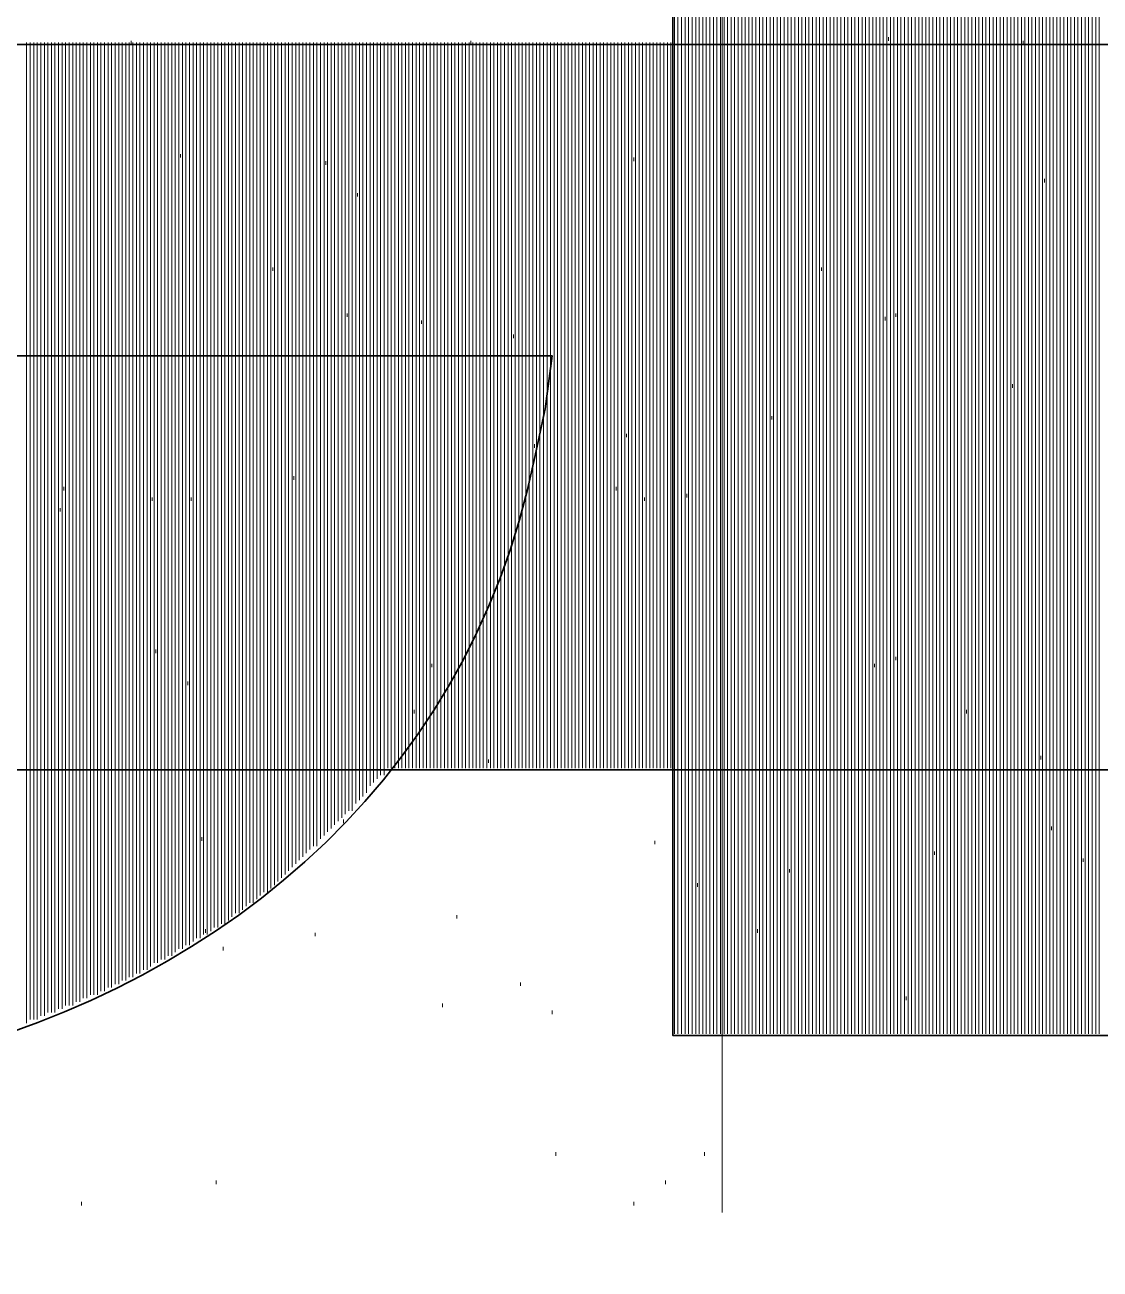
# Model space of a CAD drawing. Header units: inches. Extents: x 5 to 516, y -193 to 129.
# Drawn here: x 51.462 to 52.475, y -51.876 to -50.705 of the extents above; entities that cross this region are included whole.
import ezdxf

# ---------------------------------------------------------------- set-up
doc = ezdxf.new("R2010")
doc.units = ezdxf.units.IN
doc.header["$MEASUREMENT"] = 0
doc.layers.add('PDF4_Geometry', color=7, linetype='Continuous')

msp = doc.modelspace()

# ---------------------------------------------------------------- linework, layer by layer
at = {"layer": 'PDF4_Geometry', "lineweight": 35}
for points in [[(53.0154165, -49.6596492), (52.0720831, -49.6596492), (52.0720831, -51.656316), (52.9454165, -51.656316), (53.0087499, -51.656316), (53.0720832, -51.6529827)], [(51.9420885, -51.1129831), (51.9520885, -51.0663165), (51.9587551, -51.0163164), (51.4320885, -51.0163164), (51.4254218, -51.0496498), (51.4054218, -51.1163165)]]:
    msp.add_lwpolyline(points, dxfattribs=at)
at = {"layer": 'PDF4_Geometry', "lineweight": 15}
for points in [[(52.073753, -51.6546477), (52.073753, -49.6579809), (52.073753, -51.6546477)], [(52.0770828, -51.6546477), (52.0770828, -49.6579809), (52.0770828, -51.6546477)], [(52.0804194, -51.6546477), (52.0804194, -49.6579809), (52.0804194, -51.6546477)], [(52.0837492, -51.6546477), (52.0837492, -49.6579809), (52.0837492, -51.6546477)], [(52.0870858, -51.6546477), (52.0870858, -49.6579809), (52.0870858, -51.6546477)], [(52.0904224, -51.6546477), (52.0904224, -49.6579809), (52.0904224, -51.6546477)], [(52.0937522, -51.6546477), (52.0937522, -49.6579809), (52.0937522, -51.6546477)], [(52.097082, -51.6546477), (52.097082, -49.6579809), (52.097082, -51.6546477)], [(52.1004186, -51.6546477), (52.1004186, -49.6579809), (52.1004186, -51.6546477)], [(52.1037552, -51.6546477), (52.1037552, -49.6579809), (52.1037552, -51.6546477)], [(52.107085, -51.6546477), (52.107085, -49.6579809), (52.107085, -51.6546477)], [(52.1104148, -51.6546477), (52.1104148, -49.6579809), (52.1104148, -51.6546477)], [(52.1137514, -51.6546477), (52.1137514, -49.6579809), (52.1137514, -51.6546477)], [(52.117088, -51.6546477), (52.117088, -49.6579809), (52.117088, -51.6546477)], [(52.1204178, -51.6546477), (52.1204178, -49.6579809), (52.1204178, -51.6546477)], [(52.1237544, -51.6546477), (52.1237544, -49.6579809), (52.1237544, -51.6546477)], [(52.1270842, -51.6546477), (52.1270842, -49.6579809), (52.1270842, -51.6546477)], [(52.1304208, -51.6546477), (52.1304208, -49.6579809), (52.1304208, -51.6546477)], [(52.1337506, -51.6546477), (52.1337506, -49.6579809), (52.1337506, -51.6546477)], [(52.1370872, -51.6546477), (52.1370872, -49.6579809), (52.1370872, -51.6546477)], [(52.140417, -51.6546477), (52.140417, -49.6579809), (52.140417, -51.6546477)], [(52.1437536, -51.6546477), (52.1437536, -49.6579809), (52.1437536, -51.6546477)], [(52.1470834, -51.6546477), (52.1470834, -49.6579809), (52.1470834, -51.6546477)], [(52.15042, -51.6546477), (52.15042, -49.6579809), (52.15042, -51.6546477)], [(52.1537498, -51.6546477), (52.1537498, -49.6579809), (52.1537498, -51.6546477)], [(52.1570864, -51.6546477), (52.1570864, -49.6579809), (52.1570864, -51.6546477)], [(52.1604162, -51.6546477), (52.1604162, -49.6579809), (52.1604162, -51.6546477)], [(52.1637528, -51.6546477), (52.1637528, -49.6579809), (52.1637528, -51.6546477)], [(52.1670826, -51.6546477), (52.1670826, -49.6579809), (52.1670826, -51.6546477)], [(52.1704192, -51.6546477), (52.1704192, -49.6579809), (52.1704192, -51.6546477)], [(52.1737558, -51.6546477), (52.1737558, -49.6579809), (52.1737558, -51.6546477)], [(52.1770856, -51.6546477), (52.1770856, -49.6579809), (52.1770856, -51.6546477)], [(52.1804154, -51.6546477), (52.1804154, -49.6579809), (52.1804154, -51.6546477)], [(52.183752, -51.6546477), (52.183752, -49.6579809), (52.183752, -51.6546477)], [(52.1870885, -51.6546477), (52.1870885, -49.6579809), (52.1870885, -51.6546477)], [(52.1904184, -51.6546477), (52.1904184, -49.6579809), (52.1904184, -51.6546477)], [(52.1937482, -51.6546477), (52.1937482, -49.6579809), (52.1937482, -51.6546477)], [(52.1970848, -51.6546477), (52.1970848, -49.6579809), (52.1970848, -51.6546477)], [(52.2004213, -51.6546477), (52.2004213, -49.6579809), (52.2004213, -51.6546477)], [(52.2037511, -51.6546477), (52.2037511, -49.6579809), (52.2037511, -51.6546477)], [(52.2070877, -51.6546477), (52.2070877, -49.6579809), (52.2070877, -51.6546477)], [(52.2104175, -51.6546477), (52.2104175, -49.6579809), (52.2104175, -51.6546477)], [(52.2137541, -51.6546477), (52.2137541, -49.6579809), (52.2137541, -51.6546477)], [(52.2170839, -51.6546477), (52.2170839, -49.6579809), (52.2170839, -51.6546477)], [(52.2204205, -51.6546477), (52.2204205, -49.6579809), (52.2204205, -51.6546477)], [(52.2237503, -51.6546477), (52.2237503, -49.6579809), (52.2237503, -51.6546477)], [(52.2270869, -51.6546477), (52.2270869, -49.6579809), (52.2270869, -51.6546477)], [(52.2304167, -51.6546477), (52.2304167, -49.6579809), (52.2304167, -51.6546477)], [(52.2337533, -51.6546477), (52.2337533, -49.6579809), (52.2337533, -51.6546477)], [(52.2370831, -51.6546477), (52.2370831, -49.6579809), (52.2370831, -51.6546477)], [(52.2404197, -51.6546477), (52.2404197, -49.6579809), (52.2404197, -51.6546477)], [(52.2437495, -51.6546477), (52.2437495, -49.6579809), (52.2437495, -51.6546477)], [(52.2470861, -51.6546477), (52.2470861, -49.6579809), (52.2470861, -51.6546477)], [(52.2504159, -51.6546477), (52.2504159, -49.6579809), (52.2504159, -51.6546477)], [(52.2537525, -51.6546477), (52.2537525, -49.6579809), (52.2537525, -51.6546477)], [(52.2570891, -51.6546477), (52.2570891, -49.6579809), (52.2570891, -51.6546477)], [(52.2604189, -51.6546477), (52.2604189, -49.6579809), (52.2604189, -51.6546477)], [(52.2637487, -51.6546477), (52.2637487, -49.6579809), (52.2637487, -51.6546477)], [(52.2670853, -51.6546477), (52.2670853, -49.6579809), (52.2670853, -51.6546477)], [(52.2704219, -51.6546477), (52.2704219, -49.6579809), (52.2704219, -51.6546477)], [(52.2737517, -51.6546477), (52.2737517, -49.6579809), (52.2737517, -51.6546477)], [(52.2770815, -51.6546477), (52.2770815, -49.6579809), (52.2770815, -51.6546477)], [(52.2804181, -51.6546477), (52.2804181, -49.6579809), (52.2804181, -51.6546477)], [(52.2837547, -51.6546477), (52.2837547, -49.6579809), (52.2837547, -51.6546477)], [(52.2870845, -51.6546477), (52.2870845, -49.6579809), (52.2870845, -51.6546477)], [(52.2904211, -51.6546477), (52.2904211, -49.6579809), (52.2904211, -51.6546477)], [(52.2937509, -51.6546477), (52.2937509, -49.6579809), (52.2937509, -51.6546477)], [(52.2970875, -51.6546477), (52.2970875, -49.6579809), (52.2970875, -51.6546477)], [(52.3004173, -51.6546477), (52.3004173, -49.6579809), (52.3004173, -51.6546477)], [(52.3037539, -51.6546477), (52.3037539, -49.6579809), (52.3037539, -51.6546477)], [(52.3070837, -51.6546477), (52.3070837, -49.6579809), (52.3070837, -51.6546477)], [(52.3104203, -51.6546477), (52.3104203, -49.6579809), (52.3104203, -51.6546477)], [(52.3137501, -51.6546477), (52.3137501, -49.6579809), (52.3137501, -51.6546477)], [(52.3170867, -51.6546477), (52.3170867, -49.6579809), (52.3170867, -51.6546477)], [(52.3204165, -51.6546477), (52.3204165, -49.6579809), (52.3204165, -51.6546477)], [(52.3237531, -51.6546477), (52.3237531, -49.6579809), (52.3237531, -51.6546477)], [(52.3270829, -51.6546477), (52.3270829, -49.6579809), (52.3270829, -51.6546477)], [(52.3304195, -51.6546477), (52.3304195, -49.6579809), (52.3304195, -51.6546477)], [(52.3337493, -51.6546477), (52.3337493, -49.6579809), (52.3337493, -51.6546477)], [(52.3370858, -51.6546477), (52.3370858, -49.6579809), (52.3370858, -51.6546477)], [(52.3404224, -51.6546477), (52.3404224, -49.6579809), (52.3404224, -51.6546477)], [(52.3437522, -51.6546477), (52.3437522, -49.6579809), (52.3437522, -51.6546477)], [(52.3470821, -51.6546477), (52.3470821, -49.6579809), (52.3470821, -51.6546477)], [(52.3504186, -51.6546477), (52.3504186, -49.6579809), (52.3504186, -51.6546477)], [(52.3537552, -51.6546477), (52.3537552, -49.6579809), (52.3537552, -51.6546477)], [(52.357085, -51.6546477), (52.357085, -49.6579809), (52.357085, -51.6546477)], [(52.3604148, -51.6546477), (52.3604148, -49.6579809), (52.3604148, -51.6546477)], [(52.3637514, -51.6546477), (52.3637514, -49.6579809), (52.3637514, -51.6546477)], [(52.367088, -51.6546477), (52.367088, -49.6579809), (52.367088, -51.6546477)], [(52.3704178, -51.6546477), (52.3704178, -49.6579809), (52.3704178, -51.6546477)], [(52.3737544, -51.6546477), (52.3737544, -49.6579809), (52.3737544, -51.6546477)], [(52.3770842, -51.6546477), (52.3770842, -49.6579809), (52.3770842, -51.6546477)], [(52.3804208, -51.6546477), (52.3804208, -49.6579809), (52.3804208, -51.6546477)], [(52.3837506, -51.6546477), (52.3837506, -49.6579809), (52.3837506, -51.6546477)], [(52.3870872, -51.6546477), (52.3870872, -49.6579809), (52.3870872, -51.6546477)], [(52.390417, -51.6546477), (52.390417, -49.6579809), (52.390417, -51.6546477)], [(52.3937536, -51.6546477), (52.3937536, -49.6579809), (52.3937536, -51.6546477)], [(52.3970834, -51.6546477), (52.3970834, -49.6579809), (52.3970834, -51.6546477)], [(52.40042, -51.6546477), (52.40042, -49.6579809), (52.40042, -51.6546477)], [(52.4037498, -51.6546477), (52.4037498, -49.6579809), (52.4037498, -51.6546477)], [(52.4070864, -51.6546477), (52.4070864, -49.6579809), (52.4070864, -51.6546477)], [(52.4104162, -51.6546477), (52.4104162, -49.6579809), (52.4104162, -51.6546477)], [(52.4137528, -51.6546477), (52.4137528, -49.6579809), (52.4137528, -51.6546477)], [(52.4170826, -51.6546477), (52.4170826, -49.6579809), (52.4170826, -51.6546477)], [(52.4204192, -51.6546477), (52.4204192, -49.6579809), (52.4204192, -51.6546477)], [(52.4237558, -51.6546477), (52.4237558, -49.6579809), (52.4237558, -51.6546477)], [(52.4270856, -51.6546477), (52.4270856, -49.6579809), (52.4270856, -51.6546477)], [(52.4304154, -51.6546477), (52.4304154, -49.6579809), (52.4304154, -51.6546477)], [(52.433752, -51.6546477), (52.433752, -49.6579809), (52.433752, -51.6546477)], [(52.4370886, -51.6546477), (52.4370886, -49.6579809), (52.4370886, -51.6546477)], [(52.4404184, -51.6546477), (52.4404184, -49.6579809), (52.4404184, -51.6546477)], [(52.4437482, -51.6546477), (52.4437482, -49.6579809), (52.4437482, -51.6546477)], [(52.4470848, -51.6546477), (52.4470848, -49.6579809), (52.4470848, -51.6546477)], [(52.4504214, -51.6546477), (52.4504214, -49.6579809), (52.4504214, -51.6546477)], [(52.4537512, -51.6546477), (52.4537512, -49.6579809), (52.4537512, -51.6546477)], [(52.4570878, -51.6546477), (52.4570878, -49.6579809), (52.4570878, -51.6546477)], [(52.4604176, -51.6546477), (52.4604176, -49.6579809), (52.4604176, -51.6546477)], [(52.4637542, -51.6546477), (52.4637542, -49.6579809), (52.4637542, -51.6546477)], [(52.467084, -51.6546477), (52.467084, -49.6579809), (52.467084, -51.6546477)], [(52.4704205, -51.6546477), (52.4704205, -49.6579809), (52.4704205, -51.6546477)], [(52.4737504, -51.6546477), (52.4737504, -49.6579809), (52.4737504, -51.6546477)], [(51.4637541, -51.4046477), (51.4637541, -50.7213143), (51.4637541, -51.4046477)], [(51.4670839, -51.4046477), (51.4670839, -50.7213143), (51.4670839, -51.4046477)], [(51.4704205, -51.4046477), (51.4704205, -50.7213143), (51.4704205, -51.4046477)], [(51.4737503, -51.4046477), (51.4737503, -50.7213143), (51.4737503, -51.4046477)], [(51.4770869, -51.4046477), (51.4770869, -50.7213143), (51.4770869, -51.4046477)], [(51.4804167, -51.4046477), (51.4804167, -50.7213143), (51.4804167, -51.4046477)], [(51.4837533, -51.4046477), (51.4837533, -50.7213143), (51.4837533, -51.4046477)], [(51.4870831, -51.4046477), (51.4870831, -50.7213143), (51.4870831, -51.4046477)], [(51.4904197, -51.4046477), (51.4904197, -50.7213143), (51.4904197, -51.4046477)], [(51.4937495, -51.4046477), (51.4937495, -50.7213143), (51.4937495, -51.4046477)], [(51.4970861, -51.4046477), (51.4970861, -50.7213143), (51.4970861, -51.4046477)], [(51.5004159, -51.4046477), (51.5004159, -50.7213143), (51.5004159, -51.4046477)], [(51.5037524, -51.4046477), (51.5037524, -50.7213143), (51.5037524, -51.4046477)], [(51.507089, -51.4046477), (51.507089, -50.7213143), (51.507089, -51.4046477)], [(51.5104188, -51.4046477), (51.5104188, -50.7213143), (51.5104188, -51.4046477)], [(51.5137487, -51.4046477), (51.5137487, -50.7213143), (51.5137487, -51.4046477)], [(51.5170852, -51.4046477), (51.5170852, -50.7213143), (51.5170852, -51.4046477)], [(51.5204218, -51.4046477), (51.5204218, -50.7213143), (51.5204218, -51.4046477)], [(51.5237516, -51.4046477), (51.5237516, -50.7213143), (51.5237516, -51.4046477)], [(51.5270814, -51.4046477), (51.5270814, -50.7213143), (51.5270814, -51.4046477)], [(51.530418, -51.4046477), (51.530418, -50.7213143), (51.530418, -51.4046477)], [(51.5337546, -51.4046477), (51.5337546, -50.7213143), (51.5337546, -51.4046477)], [(51.5370844, -51.4046477), (51.5370844, -50.7213143), (51.5370844, -51.4046477)], [(51.540421, -51.4046477), (51.540421, -50.7213143), (51.540421, -51.4046477)], [(51.5437508, -51.4046477), (51.5437508, -50.7213143), (51.5437508, -51.4046477)], [(51.5470874, -51.4046477), (51.5470874, -50.7213143), (51.5470874, -51.4046477)], [(51.5504172, -51.4046477), (51.5504172, -50.7213143), (51.5504172, -51.4046477)], [(51.5537538, -51.4046477), (51.5537538, -50.7213143), (51.5537538, -51.4046477)], [(51.5570836, -51.4046477), (51.5570836, -50.7213143), (51.5570836, -51.4046477)], [(51.5604202, -51.4046477), (51.5604202, -50.7213143), (51.5604202, -51.4046477)], [(51.56375, -51.4046477), (51.56375, -50.7213143), (51.56375, -51.4046477)], [(51.5670866, -51.4046477), (51.5670866, -50.7213143), (51.5670866, -51.4046477)], [(51.5704164, -51.4046477), (51.5704164, -50.7213143), (51.5704164, -51.4046477)], [(51.573753, -51.4046477), (51.573753, -50.7213143), (51.573753, -51.4046477)], [(51.5770828, -51.4046477), (51.5770828, -50.7213143), (51.5770828, -51.4046477)], [(51.5804194, -51.4046477), (51.5804194, -50.7213143), (51.5804194, -51.4046477)], [(51.5837492, -51.4046477), (51.5837492, -50.7213143), (51.5837492, -51.4046477)], [(51.5870858, -51.4046477), (51.5870858, -50.7213143), (51.5870858, -51.4046477)], [(51.5904224, -51.4046477), (51.5904224, -50.7213143), (51.5904224, -51.4046477)], [(51.5937522, -51.4046477), (51.5937522, -50.7213143), (51.5937522, -51.4046477)], [(51.597082, -51.4046477), (51.597082, -50.7213143), (51.597082, -51.4046477)], [(51.6004186, -51.4046477), (51.6004186, -50.7213143), (51.6004186, -51.4046477)], [(51.6037552, -51.4046477), (51.6037552, -50.7213143), (51.6037552, -51.4046477)], [(51.607085, -51.4046477), (51.607085, -50.7213143), (51.607085, -51.4046477)], [(51.6104148, -51.4046477), (51.6104148, -50.7213143), (51.6104148, -51.4046477)], [(51.6137514, -51.4046477), (51.6137514, -50.7213143), (51.6137514, -51.4046477)], [(51.617088, -51.4046477), (51.617088, -50.7213143), (51.617088, -51.4046477)], [(51.6204178, -51.4046477), (51.6204178, -50.7213143), (51.6204178, -51.4046477)], [(51.6237544, -51.4046477), (51.6237544, -50.7213143), (51.6237544, -51.4046477)], [(51.6270842, -51.4046477), (51.6270842, -50.7213143), (51.6270842, -51.4046477)], [(51.6304208, -51.4046477), (51.6304208, -50.7213143), (51.6304208, -51.4046477)], [(51.6337506, -51.4046477), (51.6337506, -50.7213143), (51.6337506, -51.4046477)], [(51.6370871, -51.4046477), (51.6370871, -50.7213143), (51.6370871, -51.4046477)], [(51.640417, -51.4046477), (51.640417, -50.7213143), (51.640417, -51.4046477)], [(51.6437535, -51.4046477), (51.6437535, -50.7213143), (51.6437535, -51.4046477)], [(51.6470834, -51.4046477), (51.6470834, -50.7213143), (51.6470834, -51.4046477)], [(51.6504199, -51.4046477), (51.6504199, -50.7213143), (51.6504199, -51.4046477)], [(51.6537497, -51.4046477), (51.6537497, -50.7213143), (51.6537497, -51.4046477)], [(51.6570863, -51.4046477), (51.6570863, -50.7213143), (51.6570863, -51.4046477)], [(51.6604161, -51.4046477), (51.6604161, -50.7213143), (51.6604161, -51.4046477)], [(51.6637527, -51.4046477), (51.6637527, -50.7213143), (51.6637527, -51.4046477)], [(51.6670825, -51.4046477), (51.6670825, -50.7213143), (51.6670825, -51.4046477)], [(51.6704191, -51.4046477), (51.6704191, -50.7213143), (51.6704191, -51.4046477)], [(51.6737557, -51.4046477), (51.6737557, -50.7213143), (51.6737557, -51.4046477)], [(51.6770855, -51.4046477), (51.6770855, -50.7213143), (51.6770855, -51.4046477)], [(51.6804153, -51.4046477), (51.6804153, -50.7213143), (51.6804153, -51.4046477)], [(51.6837519, -51.4046477), (51.6837519, -50.7213143), (51.6837519, -51.4046477)], [(51.6870885, -51.4046477), (51.6870885, -50.7213143), (51.6870885, -51.4046477)], [(51.6904183, -51.4046477), (51.6904183, -50.7213143), (51.6904183, -51.4046477)], [(51.6937481, -51.4046477), (51.6937481, -50.7213143), (51.6937481, -51.4046477)], [(51.6970847, -51.4046477), (51.6970847, -50.7213143), (51.6970847, -51.4046477)], [(51.7004213, -51.4046477), (51.7004213, -50.7213143), (51.7004213, -51.4046477)], [(51.7037511, -51.4046477), (51.7037511, -50.7213143), (51.7037511, -51.4046477)], [(51.7070877, -51.4046477), (51.7070877, -50.7213143), (51.7070877, -51.4046477)], [(51.7104175, -51.4046477), (51.7104175, -50.7213143), (51.7104175, -51.4046477)], [(51.7137541, -51.4046477), (51.7137541, -50.7213143), (51.7137541, -51.4046477)], [(51.7170839, -51.4046477), (51.7170839, -50.7213143), (51.7170839, -51.4046477)], [(51.7204205, -51.4046477), (51.7204205, -50.7213143), (51.7204205, -51.4046477)], [(51.7237503, -51.4046477), (51.7237503, -50.7213143), (51.7237503, -51.4046477)], [(51.7270869, -51.4046477), (51.7270869, -50.7213143), (51.7270869, -51.4046477)], [(51.7304167, -51.4046477), (51.7304167, -50.7213143), (51.7304167, -51.4046477)], [(51.7337533, -51.4046477), (51.7337533, -50.7213143), (51.7337533, -51.4046477)], [(51.7370831, -51.4046477), (51.7370831, -50.7213143), (51.7370831, -51.4046477)], [(51.7404197, -51.4046477), (51.7404197, -50.7213143), (51.7404197, -51.4046477)], [(51.7437495, -51.4046477), (51.7437495, -50.7213143), (51.7437495, -51.4046477)], [(51.7470861, -51.4046477), (51.7470861, -50.7213143), (51.7470861, -51.4046477)], [(51.7504159, -51.4046477), (51.7504159, -50.7213143), (51.7504159, -51.4046477)], [(51.7537525, -51.4046477), (51.7537525, -50.7213143), (51.7537525, -51.4046477)], [(51.7570891, -51.4046477), (51.7570891, -50.7213143), (51.7570891, -51.4046477)], [(51.7604189, -51.4046477), (51.7604189, -50.7213143), (51.7604189, -51.4046477)], [(51.7637487, -51.4046477), (51.7637487, -50.7213143), (51.7637487, -51.4046477)], [(51.7670853, -51.4046477), (51.7670853, -50.7213143), (51.7670853, -51.4046477)], [(51.7704218, -51.4046477), (51.7704218, -50.7213143), (51.7704218, -51.4046477)], [(51.7737517, -51.4046477), (51.7737517, -50.7213143), (51.7737517, -51.4046477)], [(51.7770815, -51.4046477), (51.7770815, -50.7213143), (51.7770815, -51.4046477)], [(51.7804181, -51.4046477), (51.7804181, -50.7213143), (51.7804181, -51.4046477)], [(51.7837546, -51.4046477), (51.7837546, -50.7213143), (51.7837546, -51.4046477)], [(51.7870844, -51.4046477), (51.7870844, -50.7213143), (51.7870844, -51.4046477)], [(51.790421, -51.4046477), (51.790421, -50.7213143), (51.790421, -51.4046477)], [(51.7937508, -51.4046477), (51.7937508, -50.7213143), (51.7937508, -51.4046477)], [(51.7970874, -51.4046477), (51.7970874, -50.7213143), (51.7970874, -51.4046477)], [(51.8004172, -51.4046477), (51.8004172, -50.7213143), (51.8004172, -51.4046477)], [(51.8037538, -51.4046477), (51.8037538, -50.7213143), (51.8037538, -51.4046477)], [(51.8070836, -51.4046477), (51.8070836, -50.7213143), (51.8070836, -51.4046477)], [(51.8104202, -51.4046477), (51.8104202, -50.7213143), (51.8104202, -51.4046477)], [(51.81375, -51.4046477), (51.81375, -50.7213143), (51.81375, -51.4046477)], [(51.8170866, -51.4046477), (51.8170866, -50.7213143), (51.8170866, -51.4046477)], [(51.8204164, -51.4046477), (51.8204164, -50.7213143), (51.8204164, -51.4046477)], [(51.823753, -51.4046477), (51.823753, -50.7213143), (51.823753, -51.4046477)], [(51.8270828, -51.4046477), (51.8270828, -50.7213143), (51.8270828, -51.4046477)], [(51.8304194, -51.4046477), (51.8304194, -50.7213143), (51.8304194, -51.4046477)], [(51.8337492, -51.4046477), (51.8337492, -50.7213143), (51.8337492, -51.4046477)], [(51.8370858, -51.4046477), (51.8370858, -50.7213143), (51.8370858, -51.4046477)], [(51.8404224, -51.4046477), (51.8404224, -50.7213143), (51.8404224, -51.4046477)], [(51.8437522, -51.4046477), (51.8437522, -50.7213143), (51.8437522, -51.4046477)], [(51.847082, -51.4046477), (51.847082, -50.7213143), (51.847082, -51.4046477)], [(51.8504186, -51.4046477), (51.8504186, -50.7213143), (51.8504186, -51.4046477)], [(51.8537552, -51.4046477), (51.8537552, -50.7213143), (51.8537552, -51.4046477)], [(51.857085, -51.4046477), (51.857085, -50.7213143), (51.857085, -51.4046477)], [(51.8604148, -51.4046477), (51.8604148, -50.7213143), (51.8604148, -51.4046477)], [(51.8637514, -51.4046477), (51.8637514, -50.7213143), (51.8637514, -51.4046477)], [(51.867088, -51.4046477), (51.867088, -50.7213143), (51.867088, -51.4046477)], [(51.8704178, -51.4046477), (51.8704178, -50.7213143), (51.8704178, -51.4046477)], [(51.8737544, -51.4046477), (51.8737544, -50.7213143), (51.8737544, -51.4046477)], [(51.8770842, -51.4046477), (51.8770842, -50.7213143), (51.8770842, -51.4046477)], [(51.8804208, -51.4046477), (51.8804208, -50.7213143), (51.8804208, -51.4046477)], [(51.8837506, -51.4046477), (51.8837506, -50.7213143), (51.8837506, -51.4046477)], [(51.8870872, -51.4046477), (51.8870872, -50.7213143), (51.8870872, -51.4046477)], [(51.890417, -51.4046477), (51.890417, -50.7213143), (51.890417, -51.4046477)], [(51.8937536, -51.4046477), (51.8937536, -50.7213143), (51.8937536, -51.4046477)], [(51.8970834, -51.4046477), (51.8970834, -50.7213143), (51.8970834, -51.4046477)], [(51.90042, -51.4046477), (51.90042, -50.7213143), (51.90042, -51.4046477)], [(51.9037498, -51.4046477), (51.9037498, -50.7213143), (51.9037498, -51.4046477)], [(51.9070864, -51.4046477), (51.9070864, -50.7213143), (51.9070864, -51.4046477)], [(51.9104162, -51.4046477), (51.9104162, -50.7213143), (51.9104162, -51.4046477)], [(51.9137528, -51.4046477), (51.9137528, -50.7213143), (51.9137528, -51.4046477)], [(51.9170826, -51.4046477), (51.9170826, -50.7213143), (51.9170826, -51.4046477)], [(51.9204191, -51.4046477), (51.9204191, -50.7213143), (51.9204191, -51.4046477)], [(51.9237557, -51.4046477), (51.9237557, -50.7213143), (51.9237557, -51.4046477)], [(51.9270855, -51.4046477), (51.9270855, -50.7213143), (51.9270855, -51.4046477)], [(51.9304154, -51.4046477), (51.9304154, -50.7213143), (51.9304154, -51.4046477)], [(51.9337519, -51.4046477), (51.9337519, -50.7213143), (51.9337519, -51.4046477)], [(51.9370885, -51.4046477), (51.9370885, -50.7213143), (51.9370885, -51.4046477)], [(51.9404183, -51.4046477), (51.9404183, -50.7213143), (51.9404183, -51.4046477)], [(51.9437481, -51.4046477), (51.9437481, -50.7213143), (51.9437481, -51.4046477)], [(51.9470847, -51.4046477), (51.9470847, -50.7213143), (51.9470847, -51.4046477)], [(51.9504213, -51.4046477), (51.9504213, -50.7213143), (51.9504213, -51.4046477)], [(51.9537511, -51.4046477), (51.9537511, -50.7213143), (51.9537511, -51.4046477)], [(51.9570877, -51.4046477), (51.9570877, -50.7213143), (51.9570877, -51.4046477)], [(51.9604175, -51.4046477), (51.9604175, -50.7213143), (51.9604175, -51.4046477)], [(51.9637541, -51.4046477), (51.9637541, -50.7213143), (51.9637541, -51.4046477)], [(51.9670839, -51.4046477), (51.9670839, -50.7213143), (51.9670839, -51.4046477)], [(51.9704205, -51.4046477), (51.9704205, -50.7213143), (51.9704205, -51.4046477)], [(51.9737503, -51.4046477), (51.9737503, -50.7213143), (51.9737503, -51.4046477)], [(51.9770869, -51.4046477), (51.9770869, -50.7213143), (51.9770869, -51.4046477)], [(51.9804167, -51.4046477), (51.9804167, -50.7213143), (51.9804167, -51.4046477)], [(51.9837533, -51.4046477), (51.9837533, -50.7213143), (51.9837533, -51.4046477)], [(51.9870831, -51.4046477), (51.9870831, -50.7213143), (51.9870831, -51.4046477)], [(51.9904197, -51.4046477), (51.9904197, -50.7213143), (51.9904197, -51.4046477)], [(51.9937495, -51.4046477), (51.9937495, -50.7213143), (51.9937495, -51.4046477)], [(51.9970861, -51.4046477), (51.9970861, -50.7213143), (51.9970861, -51.4046477)], [(52.0004159, -51.4046477), (52.0004159, -50.7213143), (52.0004159, -51.4046477)], [(52.0037525, -51.4046477), (52.0037525, -50.7213143), (52.0037525, -51.4046477)], [(52.0070891, -51.4046477), (52.0070891, -50.7213143), (52.0070891, -51.4046477)], [(52.0104189, -51.4046477), (52.0104189, -50.7213143), (52.0104189, -51.4046477)], [(52.0137487, -51.4046477), (52.0137487, -50.7213143), (52.0137487, -51.4046477)], [(52.0170853, -51.4046477), (52.0170853, -50.7213143), (52.0170853, -51.4046477)], [(52.0204219, -51.4046477), (52.0204219, -50.7213143), (52.0204219, -51.4046477)], [(52.0237517, -51.4046477), (52.0237517, -50.7213143), (52.0237517, -51.4046477)], [(52.0270815, -51.4046477), (52.0270815, -50.7213143), (52.0270815, -51.4046477)], [(52.0304181, -51.4046477), (52.0304181, -50.7213143), (52.0304181, -51.4046477)], [(52.0337547, -51.4046477), (52.0337547, -50.7213143), (52.0337547, -51.4046477)], [(52.0370845, -51.4046477), (52.0370845, -50.7213143), (52.0370845, -51.4046477)], [(52.0404211, -51.4046477), (52.0404211, -50.7213143), (52.0404211, -51.4046477)], [(52.0437509, -51.4046477), (52.0437509, -50.7213143), (52.0437509, -51.4046477)], [(52.0470875, -51.4046477), (52.0470875, -50.7213143), (52.0470875, -51.4046477)], [(52.0504173, -51.4046477), (52.0504173, -50.7213143), (52.0504173, -51.4046477)], [(52.0537538, -51.4046477), (52.0537538, -50.7213143), (52.0537538, -51.4046477)], [(52.0570837, -51.4046477), (52.0570837, -50.7213143), (52.0570837, -51.4046477)], [(52.0604202, -51.4046477), (52.0604202, -50.7213143), (52.0604202, -51.4046477)], [(52.0637501, -51.4046477), (52.0637501, -50.7213143), (52.0637501, -51.4046477)], [(52.0670866, -51.4046477), (52.0670866, -50.7213143), (52.0670866, -51.4046477)], [(52.0704164, -51.4046477), (52.0704164, -50.7213143), (52.0704164, -51.4046477)], [(52.073753, -51.4046477), (52.073753, -50.7213143), (52.073753, -51.4046477)], [(52.0770828, -51.4046477), (52.0770828, -50.7213143), (52.0770828, -51.4046477)], [(52.0804194, -51.4046477), (52.0804194, -50.7213143), (52.0804194, -51.4046477)], [(52.0837492, -51.4046477), (52.0837492, -50.7213143), (52.0837492, -51.4046477)], [(52.0870858, -51.4046477), (52.0870858, -50.7213143), (52.0870858, -51.4046477)], [(52.0904224, -51.4046477), (52.0904224, -50.7213143), (52.0904224, -51.4046477)], [(52.0937522, -51.4046477), (52.0937522, -50.7213143), (52.0937522, -51.4046477)], [(52.097082, -51.4046477), (52.097082, -50.7213143), (52.097082, -51.4046477)], [(52.1004186, -51.4046477), (52.1004186, -50.7213143), (52.1004186, -51.4046477)], [(52.1037552, -51.4046477), (52.1037552, -50.7213143), (52.1037552, -51.4046477)], [(52.107085, -51.4046477), (52.107085, -50.7213143), (52.107085, -51.4046477)], [(52.1104148, -51.4046477), (52.1104148, -50.7213143), (52.1104148, -51.4046477)], [(52.1137514, -51.4046477), (52.1137514, -50.7213143), (52.1137514, -51.4046477)], [(52.117088, -51.4046477), (52.117088, -50.7213143), (52.117088, -51.4046477)], [(52.1204178, -51.4046477), (52.1204178, -50.7213143), (52.1204178, -51.4046477)], [(52.1237544, -51.4046477), (52.1237544, -50.7213143), (52.1237544, -51.4046477)], [(52.1270842, -51.4046477), (52.1270842, -50.7213143), (52.1270842, -51.4046477)], [(52.1304208, -51.4046477), (52.1304208, -50.7213143), (52.1304208, -51.4046477)], [(52.1337506, -51.4046477), (52.1337506, -50.7213143), (52.1337506, -51.4046477)], [(52.1370872, -51.4046477), (52.1370872, -50.7213143), (52.1370872, -51.4046477)], [(52.140417, -51.4046477), (52.140417, -50.7213143), (52.140417, -51.4046477)], [(52.1437536, -51.4046477), (52.1437536, -50.7213143), (52.1437536, -51.4046477)], [(52.1470834, -51.4046477), (52.1470834, -50.7213143), (52.1470834, -51.4046477)], [(52.15042, -51.4046477), (52.15042, -50.7213143), (52.15042, -51.4046477)], [(52.1537498, -51.4046477), (52.1537498, -50.7213143), (52.1537498, -51.4046477)], [(52.1570864, -51.4046477), (52.1570864, -50.7213143), (52.1570864, -51.4046477)], [(52.1604162, -51.4046477), (52.1604162, -50.7213143), (52.1604162, -51.4046477)], [(52.1637528, -51.4046477), (52.1637528, -50.7213143), (52.1637528, -51.4046477)], [(52.1670826, -51.4046477), (52.1670826, -50.7213143), (52.1670826, -51.4046477)], [(52.1704192, -51.4046477), (52.1704192, -50.7213143), (52.1704192, -51.4046477)], [(52.1737558, -51.4046477), (52.1737558, -50.7213143), (52.1737558, -51.4046477)], [(52.1770856, -51.4046477), (52.1770856, -50.7213143), (52.1770856, -51.4046477)], [(52.1804154, -51.4046477), (52.1804154, -50.7213143), (52.1804154, -51.4046477)], [(52.183752, -51.4046477), (52.183752, -50.7213143), (52.183752, -51.4046477)], [(52.1870885, -51.4046477), (52.1870885, -50.7213143), (52.1870885, -51.4046477)], [(52.1904184, -51.4046477), (52.1904184, -50.7213143), (52.1904184, -51.4046477)], [(52.1937482, -51.4046477), (52.1937482, -50.7213143), (52.1937482, -51.4046477)], [(52.1970848, -51.4046477), (52.1970848, -50.7213143), (52.1970848, -51.4046477)], [(52.2004213, -51.4046477), (52.2004213, -50.7213143), (52.2004213, -51.4046477)], [(52.2037511, -51.4046477), (52.2037511, -50.7213143), (52.2037511, -51.4046477)], [(52.2070877, -51.4046477), (52.2070877, -50.7213143), (52.2070877, -51.4046477)], [(52.2104175, -51.4046477), (52.2104175, -50.7213143), (52.2104175, -51.4046477)], [(52.2137541, -51.4046477), (52.2137541, -50.7213143), (52.2137541, -51.4046477)], [(52.2170839, -51.4046477), (52.2170839, -50.7213143), (52.2170839, -51.4046477)], [(52.2204205, -51.4046477), (52.2204205, -50.7213143), (52.2204205, -51.4046477)], [(52.2237503, -51.4046477), (52.2237503, -50.7213143), (52.2237503, -51.4046477)], [(52.2270869, -51.4046477), (52.2270869, -50.7213143), (52.2270869, -51.4046477)], [(52.2304167, -51.4046477), (52.2304167, -50.7213143), (52.2304167, -51.4046477)], [(52.2337533, -51.4046477), (52.2337533, -50.7213143), (52.2337533, -51.4046477)], [(52.2370831, -51.4046477), (52.2370831, -50.7213143), (52.2370831, -51.4046477)], [(52.2404197, -51.4046477), (52.2404197, -50.7213143), (52.2404197, -51.4046477)], [(52.2437495, -51.4046477), (52.2437495, -50.7213143), (52.2437495, -51.4046477)], [(52.2470861, -51.4046477), (52.2470861, -50.7213143), (52.2470861, -51.4046477)], [(52.2504159, -51.4046477), (52.2504159, -50.7213143), (52.2504159, -51.4046477)], [(52.2537525, -51.4046477), (52.2537525, -50.7213143), (52.2537525, -51.4046477)], [(52.2570891, -51.4046477), (52.2570891, -50.7213143), (52.2570891, -51.4046477)], [(52.2604189, -51.4046477), (52.2604189, -50.7213143), (52.2604189, -51.4046477)], [(52.2637487, -51.4046477), (52.2637487, -50.7213143), (52.2637487, -51.4046477)], [(52.2670853, -51.4046477), (52.2670853, -50.7213143), (52.2670853, -51.4046477)], [(52.2704219, -51.4046477), (52.2704219, -50.7213143), (52.2704219, -51.4046477)], [(52.2737517, -51.4046477), (52.2737517, -50.7213143), (52.2737517, -51.4046477)], [(52.2770815, -51.4046477), (52.2770815, -50.7213143), (52.2770815, -51.4046477)], [(52.2804181, -51.4046477), (52.2804181, -50.7213143), (52.2804181, -51.4046477)], [(52.2837547, -51.4046477), (52.2837547, -50.7213143), (52.2837547, -51.4046477)], [(52.2870845, -51.4046477), (52.2870845, -50.7213143), (52.2870845, -51.4046477)], [(52.2904211, -51.4046477), (52.2904211, -50.7213143), (52.2904211, -51.4046477)], [(52.2937509, -51.4046477), (52.2937509, -50.7213143), (52.2937509, -51.4046477)], [(52.2970875, -51.4046477), (52.2970875, -50.7213143), (52.2970875, -51.4046477)], [(52.3004173, -51.4046477), (52.3004173, -50.7213143), (52.3004173, -51.4046477)], [(52.3037539, -51.4046477), (52.3037539, -50.7213143), (52.3037539, -51.4046477)], [(52.3070837, -51.4046477), (52.3070837, -50.7213143), (52.3070837, -51.4046477)], [(52.3104203, -51.4046477), (52.3104203, -50.7213143), (52.3104203, -51.4046477)], [(52.3137501, -51.4046477), (52.3137501, -50.7213143), (52.3137501, -51.4046477)], [(52.3170867, -51.4046477), (52.3170867, -50.7213143), (52.3170867, -51.4046477)], [(52.3204165, -51.4046477), (52.3204165, -50.7213143), (52.3204165, -51.4046477)], [(52.3237531, -51.4046477), (52.3237531, -50.7213143), (52.3237531, -51.4046477)], [(52.3270829, -51.4046477), (52.3270829, -50.7213143), (52.3270829, -51.4046477)], [(52.3304195, -51.4046477), (52.3304195, -50.7213143), (52.3304195, -51.4046477)], [(52.3337493, -51.4046477), (52.3337493, -50.7213143), (52.3337493, -51.4046477)], [(52.3370858, -51.4046477), (52.3370858, -50.7213143), (52.3370858, -51.4046477)], [(52.3404224, -51.4046477), (52.3404224, -50.7213143), (52.3404224, -51.4046477)], [(52.3437522, -51.4046477), (52.3437522, -50.7213143), (52.3437522, -51.4046477)], [(52.3470821, -51.4046477), (52.3470821, -50.7213143), (52.3470821, -51.4046477)], [(52.3504186, -51.4046477), (52.3504186, -50.7213143), (52.3504186, -51.4046477)], [(52.3537552, -51.4046477), (52.3537552, -50.7213143), (52.3537552, -51.4046477)], [(52.357085, -51.4046477), (52.357085, -50.7213143), (52.357085, -51.4046477)], [(52.3604148, -51.4046477), (52.3604148, -50.7213143), (52.3604148, -51.4046477)], [(52.3637514, -51.4046477), (52.3637514, -50.7213143), (52.3637514, -51.4046477)], [(52.367088, -51.4046477), (52.367088, -50.7213143), (52.367088, -51.4046477)], [(52.3704178, -51.4046477), (52.3704178, -50.7213143), (52.3704178, -51.4046477)], [(52.3737544, -51.4046477), (52.3737544, -50.7213143), (52.3737544, -51.4046477)], [(52.3770842, -51.4046477), (52.3770842, -50.7213143), (52.3770842, -51.4046477)], [(52.3804208, -51.4046477), (52.3804208, -50.7213143), (52.3804208, -51.4046477)], [(52.3837506, -51.4046477), (52.3837506, -50.7213143), (52.3837506, -51.4046477)], [(52.3870872, -51.4046477), (52.3870872, -50.7213143), (52.3870872, -51.4046477)], [(52.390417, -51.4046477), (52.390417, -50.7213143), (52.390417, -51.4046477)], [(52.3937536, -51.4046477), (52.3937536, -50.7213143), (52.3937536, -51.4046477)], [(52.3970834, -51.4046477), (52.3970834, -50.7213143), (52.3970834, -51.4046477)], [(52.40042, -51.4046477), (52.40042, -50.7213143), (52.40042, -51.4046477)], [(52.4037498, -51.4046477), (52.4037498, -50.7213143), (52.4037498, -51.4046477)], [(52.4070864, -51.4046477), (52.4070864, -50.7213143), (52.4070864, -51.4046477)], [(52.4104162, -51.4046477), (52.4104162, -50.7213143), (52.4104162, -51.4046477)], [(52.4137528, -51.4046477), (52.4137528, -50.7213143), (52.4137528, -51.4046477)], [(52.4170826, -51.4046477), (52.4170826, -50.7213143), (52.4170826, -51.4046477)], [(52.4204192, -51.4046477), (52.4204192, -50.7213143), (52.4204192, -51.4046477)], [(52.4237558, -51.4046477), (52.4237558, -50.7213143), (52.4237558, -51.4046477)], [(52.4270856, -51.4046477), (52.4270856, -50.7213143), (52.4270856, -51.4046477)], [(52.4304154, -51.4046477), (52.4304154, -50.7213143), (52.4304154, -51.4046477)], [(52.433752, -51.4046477), (52.433752, -50.7213143), (52.433752, -51.4046477)], [(52.4370886, -51.4046477), (52.4370886, -50.7213143), (52.4370886, -51.4046477)], [(52.4404184, -51.4046477), (52.4404184, -50.7213143), (52.4404184, -51.4046477)], [(52.4437482, -51.4046477), (52.4437482, -50.7213143), (52.4437482, -51.4046477)], [(52.4470848, -51.4046477), (52.4470848, -50.7213143), (52.4470848, -51.4046477)], [(52.4504214, -51.4046477), (52.4504214, -50.7213143), (52.4504214, -51.4046477)], [(52.4537512, -51.4046477), (52.4537512, -50.7213143), (52.4537512, -51.4046477)], [(52.4570878, -51.4046477), (52.4570878, -50.7213143), (52.4570878, -51.4046477)], [(52.4604176, -51.4046477), (52.4604176, -50.7213143), (52.4604176, -51.4046477)], [(52.4637542, -51.4046477), (52.4637542, -50.7213143), (52.4637542, -51.4046477)], [(52.467084, -51.4046477), (52.467084, -50.7213143), (52.467084, -51.4046477)], [(52.4704205, -51.4046477), (52.4704205, -50.7213143), (52.4704205, -51.4046477)], [(52.4737504, -51.4046477), (52.4737504, -50.7213143), (52.4737504, -51.4046477)], [(51.4637541, -51.6446515), (51.4637541, -51.0113181), (51.4637541, -51.6446515)], [(51.4670839, -51.6413149), (51.4670839, -51.0113149), (51.4670839, -51.6413149)], [(51.4704205, -51.6413149), (51.4704205, -51.0113149), (51.4704205, -51.6413149)], [(51.4737503, -51.6413149), (51.4737503, -51.0113149), (51.4737503, -51.6413149)], [(51.4770869, -51.6379783), (51.4770869, -51.0113116), (51.4770869, -51.6379783)], [(51.4804167, -51.6379783), (51.4804167, -51.0113116), (51.4804167, -51.6379783)], [(51.4837533, -51.6346485), (51.4837533, -51.0113151), (51.4837533, -51.6346485)], [(51.4870831, -51.6346485), (51.4870831, -51.0113151), (51.4870831, -51.6346485)], [(51.4904197, -51.6346485), (51.4904197, -51.0113151), (51.4904197, -51.6346485)], [(51.4937495, -51.6313119), (51.4937495, -51.0113119), (51.4937495, -51.6313119)], [(51.4970861, -51.6313119), (51.4970861, -51.0113119), (51.4970861, -51.6313119)], [(51.5004159, -51.6279821), (51.5004159, -51.0113154), (51.5004159, -51.6279821)], [(51.5037524, -51.6279821), (51.5037524, -51.0113154), (51.5037524, -51.6279821)], [(51.507089, -51.6279821), (51.507089, -51.0113154), (51.507089, -51.6279821)], [(51.5104188, -51.6246455), (51.5104188, -51.0113121), (51.5104188, -51.6246455)], [(51.5137487, -51.6246455), (51.5137487, -51.0113121), (51.5137487, -51.6246455)], [(51.5170852, -51.6213157), (51.5170852, -51.0113157), (51.5170852, -51.6213157)], [(51.5204218, -51.6213157), (51.5204218, -51.0113157), (51.5204218, -51.6213157)], [(51.5237516, -51.6179791), (51.5237516, -51.0113124), (51.5237516, -51.6179791)], [(51.5270814, -51.6179791), (51.5270814, -51.0113124), (51.5270814, -51.6179791)], [(51.530418, -51.6179791), (51.530418, -51.0113124), (51.530418, -51.6179791)], [(51.5337546, -51.6146493), (51.5337546, -51.0113159), (51.5337546, -51.6146493)], [(51.5370844, -51.6146493), (51.5370844, -51.0113159), (51.5370844, -51.6146493)], [(51.540421, -51.6113127), (51.540421, -51.0113127), (51.540421, -51.6113127)], [(51.5437508, -51.6113127), (51.5437508, -51.0113127), (51.5437508, -51.6113127)], [(51.5470874, -51.6079829), (51.5470874, -51.0113162), (51.5470874, -51.6079829)], [(51.5504172, -51.6079829), (51.5504172, -51.0113162), (51.5504172, -51.6079829)], [(51.5537538, -51.6046463), (51.5537538, -51.011313), (51.5537538, -51.6046463)], [(51.5570836, -51.6046463), (51.5570836, -51.011313), (51.5570836, -51.6046463)], [(51.5604202, -51.6013165), (51.5604202, -51.0113165), (51.5604202, -51.6013165)], [(51.56375, -51.6013165), (51.56375, -51.0113165), (51.56375, -51.6013165)], [(51.5670866, -51.5979799), (51.5670866, -51.0113132), (51.5670866, -51.5979799)], [(51.5704164, -51.5979799), (51.5704164, -51.0113132), (51.5704164, -51.5979799)], [(51.573753, -51.5946501), (51.573753, -51.0113168), (51.573753, -51.5946501)], [(51.5770828, -51.5946501), (51.5770828, -51.0113168), (51.5770828, -51.5946501)], [(51.5804194, -51.5913136), (51.5804194, -51.0113135), (51.5804194, -51.5913136)], [(51.5837492, -51.5879837), (51.5837492, -51.011317), (51.5837492, -51.5879837)], [(51.5870858, -51.5879837), (51.5870858, -51.011317), (51.5870858, -51.5879837)], [(51.5904224, -51.5846472), (51.5904224, -51.0113138), (51.5904224, -51.5846472)], [(51.5937522, -51.5846472), (51.5937522, -51.0113138), (51.5937522, -51.5846472)], [(51.597082, -51.5813106), (51.597082, -51.0113105), (51.597082, -51.5813106)], [(51.6004186, -51.5813106), (51.6004186, -51.0113105), (51.6004186, -51.5813106)], [(51.6037552, -51.5779808), (51.6037552, -51.011314), (51.6037552, -51.5779808)], [(51.607085, -51.574651), (51.607085, -51.0113176), (51.607085, -51.574651)], [(51.6104148, -51.574651), (51.6104148, -51.0113176), (51.6104148, -51.574651)], [(51.6137514, -51.5713144), (51.6137514, -51.0113143), (51.6137514, -51.5713144)], [(51.617088, -51.5713144), (51.617088, -51.0113143), (51.617088, -51.5713144)], [(51.6204178, -51.5679778), (51.6204178, -51.0113111), (51.6204178, -51.5679778)], [(51.6237544, -51.564648), (51.6237544, -51.0113146), (51.6237544, -51.564648)], [(51.6270842, -51.564648), (51.6270842, -51.0113146), (51.6270842, -51.564648)], [(51.6304208, -51.5613182), (51.6304208, -51.0113181), (51.6304208, -51.5613182)], [(51.6337506, -51.5613182), (51.6337506, -51.0113181), (51.6337506, -51.5613182)], [(51.6370871, -51.5579816), (51.6370871, -51.0113149), (51.6370871, -51.5579816)], [(51.640417, -51.554645), (51.640417, -51.0113116), (51.640417, -51.554645)], [(51.6437535, -51.554645), (51.6437535, -51.0113116), (51.6437535, -51.554645)], [(51.6470834, -51.5513152), (51.6470834, -51.0113151), (51.6470834, -51.5513152)], [(51.6504199, -51.5513152), (51.6504199, -51.0113151), (51.6504199, -51.5513152)], [(51.6537497, -51.5479786), (51.6537497, -51.0113119), (51.6537497, -51.5479786)], [(51.6570863, -51.5446488), (51.6570863, -51.0113154), (51.6570863, -51.5446488)], [(51.6604161, -51.5413122), (51.6604161, -51.0113121), (51.6604161, -51.5413122)], [(51.6637527, -51.5413122), (51.6637527, -51.0113121), (51.6637527, -51.5413122)], [(51.6670825, -51.5379824), (51.6670825, -51.0113157), (51.6670825, -51.5379824)], [(51.6704191, -51.5346458), (51.6704191, -51.0113124), (51.6704191, -51.5346458)], [(51.6737557, -51.531316), (51.6737557, -51.0113159), (51.6737557, -51.531316)], [(51.6770855, -51.531316), (51.6770855, -51.0113159), (51.6770855, -51.531316)], [(51.6804153, -51.5279794), (51.6804153, -51.0113127), (51.6804153, -51.5279794)], [(51.6837519, -51.5246496), (51.6837519, -51.0113162), (51.6837519, -51.5246496)], [(51.6870885, -51.521313), (51.6870885, -51.011313), (51.6870885, -51.521313)], [(51.6904183, -51.521313), (51.6904183, -51.011313), (51.6904183, -51.521313)], [(51.6937481, -51.5179832), (51.6937481, -51.0113165), (51.6937481, -51.5179832)], [(51.6970847, -51.5146466), (51.6970847, -51.0113132), (51.6970847, -51.5146466)], [(51.7004213, -51.5113168), (51.7004213, -51.0113168), (51.7004213, -51.5113168)], [(51.7037511, -51.5079802), (51.7037511, -51.0113135), (51.7037511, -51.5079802)], [(51.7070877, -51.5046504), (51.7070877, -51.011317), (51.7070877, -51.5046504)], [(51.7104175, -51.5013138), (51.7104175, -51.0113138), (51.7104175, -51.5013138)], [(51.7137541, -51.4979772), (51.7137541, -51.0113105), (51.7137541, -51.4979772)], [(51.7170839, -51.4946474), (51.7170839, -51.011314), (51.7170839, -51.4946474)], [(51.7204205, -51.4913176), (51.7204205, -51.0113176), (51.7204205, -51.4913176)], [(51.7237503, -51.487981), (51.7237503, -51.0113143), (51.7237503, -51.487981)], [(51.7270869, -51.4846444), (51.7270869, -51.0113111), (51.7270869, -51.4846444)], [(51.7304167, -51.4813146), (51.7304167, -51.0113146), (51.7304167, -51.4813146)], [(51.7337533, -51.4779848), (51.7337533, -51.0113181), (51.7337533, -51.4779848)], [(51.7370831, -51.4779848), (51.7370831, -51.0113181), (51.7370831, -51.4779848)], [(51.7404197, -51.4713116), (51.7404197, -51.0113116), (51.7404197, -51.4713116)], [(51.7437495, -51.4679818), (51.7437495, -51.0113151), (51.7437495, -51.4679818)], [(51.7470861, -51.4646452), (51.7470861, -51.0113119), (51.7470861, -51.4646452)], [(51.7504159, -51.4613154), (51.7504159, -51.0113154), (51.7504159, -51.4613154)], [(51.7537525, -51.4579789), (51.7537525, -51.0113121), (51.7537525, -51.4579789)], [(51.7570891, -51.454649), (51.7570891, -51.0113157), (51.7570891, -51.454649)], [(51.7604189, -51.4513125), (51.7604189, -51.0113124), (51.7604189, -51.4513125)], [(51.7637487, -51.4479826), (51.7637487, -51.0113159), (51.7637487, -51.4479826)], [(51.7670853, -51.4446461), (51.7670853, -51.0113127), (51.7670853, -51.4446461)], [(51.7704218, -51.4446461), (51.7704218, -51.0113127), (51.7704218, -51.4446461)], [(51.7737517, -51.4379797), (51.7737517, -51.011313), (51.7737517, -51.4379797)], [(51.7770815, -51.4346499), (51.7770815, -51.0113165), (51.7770815, -51.4346499)], [(51.7804181, -51.4313133), (51.7804181, -51.0113132), (51.7804181, -51.4313133)], [(51.7837546, -51.4279835), (51.7837546, -51.0113168), (51.7837546, -51.4279835)], [(51.7870844, -51.4213171), (51.7870844, -51.011317), (51.7870844, -51.4213171)], [(51.790421, -51.4179805), (51.790421, -51.0113138), (51.790421, -51.4179805)], [(51.7937508, -51.4146439), (51.7937508, -51.0113105), (51.7937508, -51.4146439)], [(51.7970874, -51.4113141), (51.7970874, -51.011314), (51.7970874, -51.4113141)], [(51.8004172, -51.4113141), (51.8004172, -51.011314), (51.8004172, -51.4113141)], [(51.8037538, -51.4046477), (51.8037538, -51.0113143), (51.8037538, -51.4046477)], [(51.8070836, -51.3979813), (51.8070836, -51.0113146), (51.8070836, -51.3979813)], [(51.8104202, -51.3946515), (51.8104202, -51.0113181), (51.8104202, -51.3946515)], [(51.81375, -51.3913149), (51.81375, -51.0113149), (51.81375, -51.3913149)], [(51.8170866, -51.3846485), (51.8170866, -51.0113151), (51.8170866, -51.3846485)], [(51.8204164, -51.3813119), (51.8204164, -51.0113119), (51.8204164, -51.3813119)], [(51.823753, -51.3746455), (51.823753, -51.0113121), (51.823753, -51.3746455)], [(51.8270828, -51.3746455), (51.8270828, -51.0113121), (51.8270828, -51.3746455)], [(51.8304194, -51.3679791), (51.8304194, -51.0113124), (51.8304194, -51.3679791)], [(51.8337492, -51.3613127), (51.8337492, -51.0113127), (51.8337492, -51.3613127)], [(51.8370858, -51.3579829), (51.8370858, -51.0113162), (51.8370858, -51.3579829)], [(51.8404224, -51.3513165), (51.8404224, -51.0113165), (51.8404224, -51.3513165)], [(51.8437522, -51.3479799), (51.8437522, -51.0113132), (51.8437522, -51.3479799)], [(51.847082, -51.3413135), (51.847082, -51.0113135), (51.847082, -51.3413135)], [(51.8504186, -51.3379837), (51.8504186, -51.011317), (51.8504186, -51.3379837)], [(51.8537552, -51.3346471), (51.8537552, -51.0113138), (51.8537552, -51.3346471)], [(51.857085, -51.3246509), (51.857085, -51.0113176), (51.857085, -51.3246509)], [(51.8604148, -51.3179778), (51.8604148, -51.0113111), (51.8604148, -51.3179778)], [(51.8637514, -51.3113181), (51.8637514, -51.0113181), (51.8637514, -51.3113181)], [(51.867088, -51.3079816), (51.867088, -51.0113149), (51.867088, -51.3079816)], [(51.8704178, -51.3013152), (51.8704178, -51.0113151), (51.8704178, -51.3013152)], [(51.8737544, -51.2946488), (51.8737544, -51.0113154), (51.8737544, -51.2946488)], [(51.8770842, -51.2913122), (51.8770842, -51.0113121), (51.8770842, -51.2913122)], [(51.8804208, -51.281316), (51.8804208, -51.0113159), (51.8804208, -51.281316)], [(51.8837506, -51.2746496), (51.8837506, -51.0113162), (51.8837506, -51.2746496)], [(51.8870872, -51.2679832), (51.8870872, -51.0113165), (51.8870872, -51.2679832)], [(51.890417, -51.2579802), (51.890417, -51.0113135), (51.890417, -51.2579802)], [(51.8937536, -51.2513138), (51.8937536, -51.0113138), (51.8937536, -51.2513138)], [(51.8970834, -51.2479772), (51.8970834, -51.0113105), (51.8970834, -51.2479772)], [(51.90042, -51.2346444), (51.90042, -51.0113111), (51.90042, -51.2346444)], [(51.9037498, -51.2279848), (51.9037498, -51.0113181), (51.9037498, -51.2279848)], [(51.9070864, -51.2179818), (51.9070864, -51.0113151), (51.9070864, -51.2179818)], [(51.9104162, -51.2113154), (51.9104162, -51.0113154), (51.9104162, -51.2113154)], [(51.9137528, -51.204649), (51.9137528, -51.0113157), (51.9137528, -51.204649)], [(51.9170826, -51.1913162), (51.9170826, -51.0113162), (51.9170826, -51.1913162)], [(51.9204191, -51.1813132), (51.9204191, -51.0113132), (51.9204191, -51.1813132)], [(51.9237557, -51.1679805), (51.9237557, -51.0113138), (51.9237557, -51.1679805)], [(51.9270855, -51.1646439), (51.9270855, -51.0113105), (51.9270855, -51.1646439)], [(51.9304154, -51.1479813), (51.9304154, -51.0113146), (51.9304154, -51.1479813)], [(51.9337519, -51.1346485), (51.9337519, -51.0113151), (51.9337519, -51.1346485)], [(51.9370885, -51.1246455), (51.9370885, -51.0113121), (51.9370885, -51.1246455)], [(51.9404183, -51.1179791), (51.9404183, -51.0113124), (51.9404183, -51.1179791)], [(51.9437481, -51.0946501), (51.9437481, -51.0113168), (51.9437481, -51.0946501)], [(51.9470847, -51.0779807), (51.9470847, -51.011314), (51.9470847, -51.0779807)], [(51.9504213, -51.0713143), (51.9504213, -51.0113143), (51.9504213, -51.0713143)], [(51.9537511, -51.0379823), (51.9537511, -51.0113157), (51.9537511, -51.0379823)], [(51.9570877, -51.0246496), (51.9570877, -51.0113162), (51.9570877, -51.0246496)]]:
    msp.add_lwpolyline(points, close=True, dxfattribs=at)
for points in [[(52.1187495, -51.8229827), (52.1187495, -50.4529826)], [(51.5620885, -50.7229799), (51.5620885, -50.7196501)], [(51.8820823, -50.7229799), (51.8820823, -50.7196501)], [(52.27542, -50.7196501), (52.27542, -50.7163135)], [(52.4020883, -50.7229799), (52.4020883, -50.7196501)], [(51.6087532, -50.829649), (51.6087532, -50.8263124)], [(51.7454178, -50.8363154), (51.7454178, -50.8329788)], [(52.0354162, -50.8329788), (52.0354162, -50.829649)], [(52.4220875, -50.852978), (52.4220875, -50.8496482)], [(51.7754199, -50.8663176), (51.7754199, -50.862981)], [(51.6954164, -50.9363113), (51.6954164, -50.9329815)], [(52.2120859, -50.9363113), (52.2120859, -50.9329815)], [(51.765417, -50.9796463), (51.765417, -50.9763165)], [(52.2720834, -50.9829829), (52.2720834, -50.9796463)], [(52.2820864, -50.9796463), (52.2820864, -50.9763165)], [(51.8354175, -50.9863127), (51.8354175, -50.9829829)], [(51.9220874, -50.9996455), (51.9220874, -50.9963157)], [(52.3920853, -51.046317), (52.3920853, -51.0429804)], [(52.1654211, -51.0763124), (52.1654211, -51.0729826)], [(52.0287498, -51.0929818), (52.0287498, -51.0896452)], [(51.9420866, -51.102978), (51.9420866, -51.0996482)], [(51.7154156, -51.1329802), (51.7154156, -51.1296504)], [(51.4987544, -51.1429832), (51.4987544, -51.1396466)], [(52.0187536, -51.1429832), (52.0187536, -51.1396466)], [(51.5820877, -51.1529794), (51.5820877, -51.1496496)], [(51.6187495, -51.1529794), (51.6187495, -51.1496496)], [(52.0454192, -51.1529794), (52.0454192, -51.1496496)], [(52.0854175, -51.1496496), (52.0854175, -51.146313)], [(51.4954177, -51.1629823), (51.4954177, -51.1596458)], [(52.1187495, -51.1796449), (52.1187495, -51.1763152)], [(51.5854175, -51.2963171), (51.5854175, -51.2929805)], [(51.8454205, -51.3096498), (51.8454205, -51.3063132)], [(52.2620872, -51.3096498), (52.2620872, -51.3063132)], [(52.2820864, -51.3029835), (52.2820864, -51.2996468)], [(51.6154197, -51.3263125), (51.6154197, -51.3229826)], [(51.8287511, -51.352978), (51.8287511, -51.3496482)], [(52.3487504, -51.352978), (52.3487504, -51.3496482)], [(51.8987517, -51.3996496), (51.8987517, -51.396313)], [(52.4187509, -51.396313), (52.4187509, -51.3929832)], [(51.7620871, -51.4563174), (51.7620871, -51.4529807)], [(52.4287539, -51.4629837), (52.4287539, -51.4596471)], [(51.6287525, -51.4729799), (51.6287525, -51.4696501)], [(52.0554153, -51.4763165), (52.0554153, -51.4729799)], [(52.318755, -51.4863127), (52.318755, -51.4829829)], [(52.4587493, -51.4929791), (52.4587493, -51.4896493)], [(52.1820837, -51.5029821), (52.1820837, -51.4996455)], [(52.0954205, -51.5163149), (52.0954205, -51.5129783)], [(51.8687495, -51.5463171), (51.8687495, -51.5429805)], [(51.6320822, -51.5596499), (51.6320822, -51.5563133)], [(51.7354216, -51.5629797), (51.7354216, -51.5596499)], [(52.1520883, -51.5596499), (52.1520883, -51.5563133)], [(51.6487516, -51.5763125), (51.6487516, -51.5729826)], [(51.9287538, -51.6096444), (51.9287538, -51.6063146)], [(52.2920826, -51.622984), (52.2920826, -51.6196474)], [(51.8554167, -51.6296504), (51.8554167, -51.6263138)], [(51.9587492, -51.6363168), (51.9587492, -51.6329802)], [(51.9620858, -51.7696447), (51.9620858, -51.7663149)], [(52.1020869, -51.7696447), (52.1020869, -51.7663149)], [(51.6420853, -51.7963171), (51.6420853, -51.7929805)], [(52.0654183, -51.7963171), (52.0654183, -51.7929805)], [(51.515417, -51.8163163), (51.515417, -51.8129797)], [(52.0354162, -51.8163163), (52.0354162, -51.8129797)]]:
    msp.add_lwpolyline(points, dxfattribs=at)
at = {"layer": 'PDF4_Geometry', "lineweight": 35}
msp.add_lwpolyline([(47.9154207, -51.4063133), (47.9154207, -50.7229799), (63.6520892, -50.7229799), (63.6520892, -51.4063133)], close=True, dxfattribs=at)
msp.add_open_spline([(50.5220884, -51.4896499), (50.9480885, -51.8763721), (51.8134219, -51.744761), (51.9420885, -51.1129831)], degree=3, dxfattribs=at)

doc.saveas('drawing.dxf')
